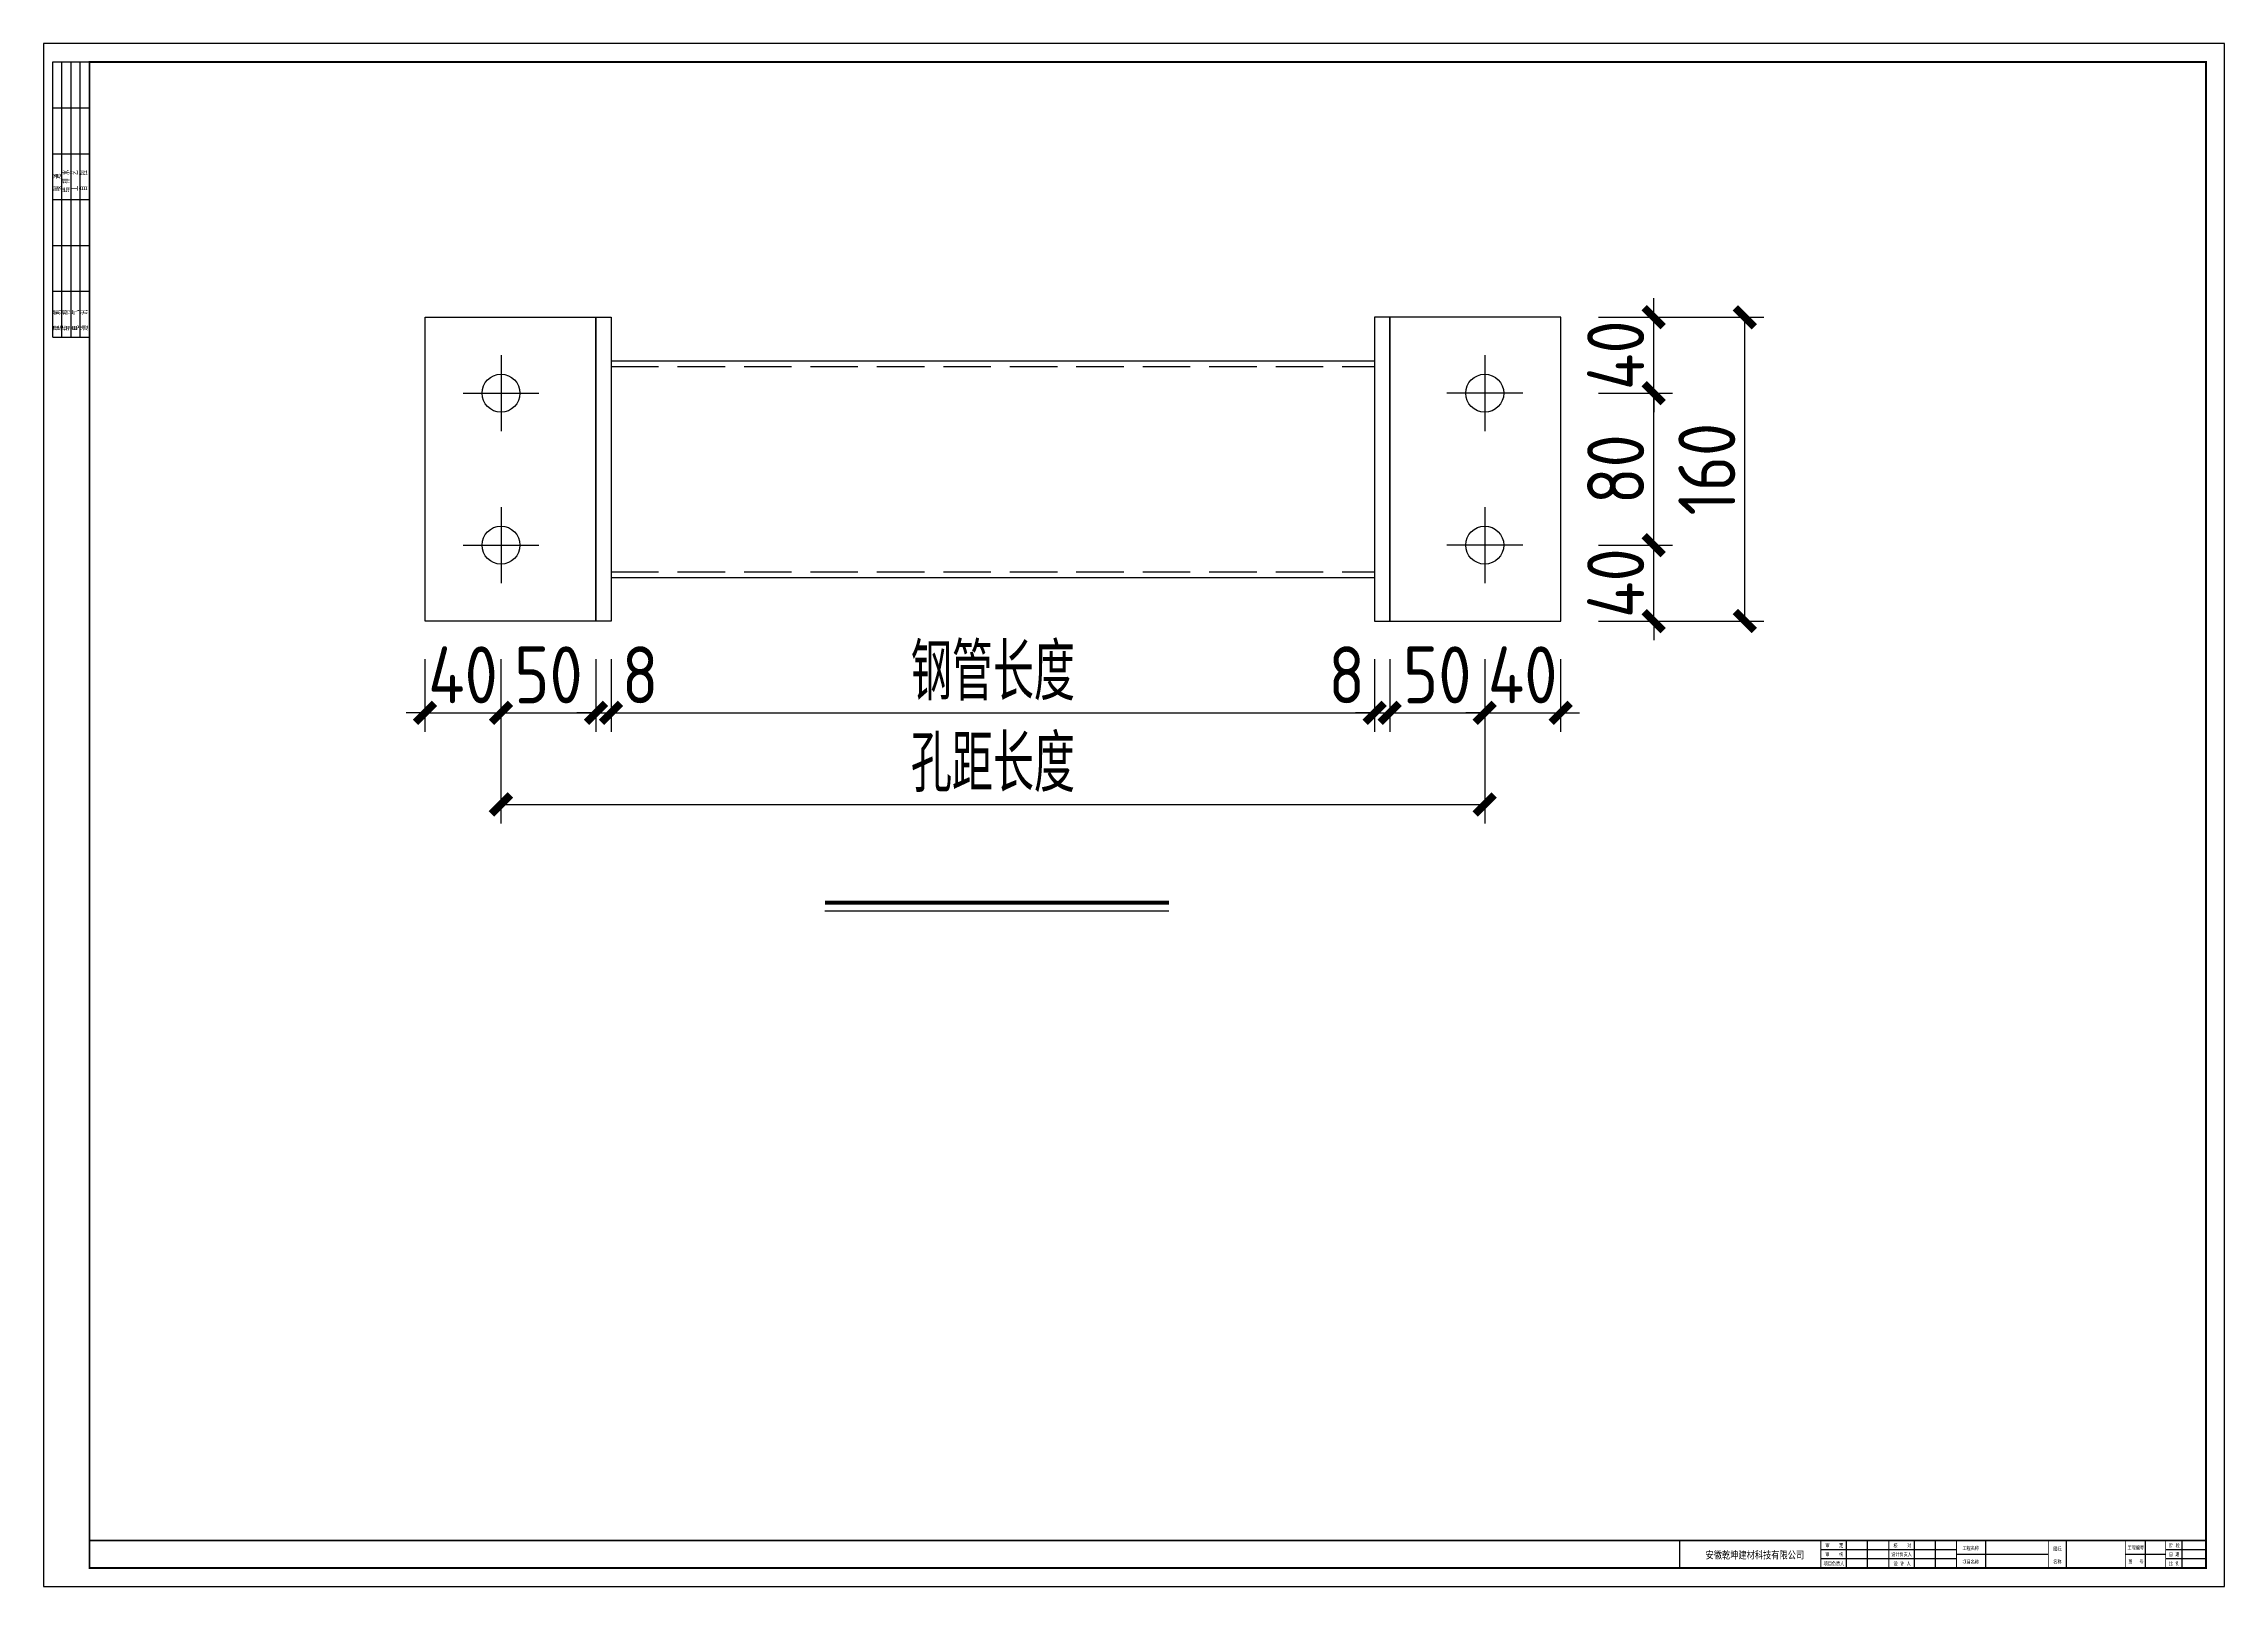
# Model space of a CAD drawing. Extents: x -196983 to 471790, y -783661 to 190401.
# Drawn here: x 217006 to 228492, y -228677 to -220553 of the extents above; entities that cross this region are included whole.
import ezdxf

# ---------------------------------------------------------------- set-up
doc = ezdxf.new("R2010")
doc.units = 0
doc.header["$LTSCALE"] = 1000
doc.header["$MEASUREMENT"] = 0
doc.linetypes.add('DASH', pattern=[0.35, 0.25, -0.1])
for name, color, linetype in [('_TCH_MASK', 7, 'Continuous'), ('AXIS', 3, 'Continuous'), ('PUB_TITLE', 4, 'Continuous')]:
    doc.layers.add(name, color=color, linetype=linetype)
doc.styles.get("Standard").update_dxf_attribs({"font": 'gbenor.shx', "bigfont": 'gbcbig.shx'})
doc.styles.add('图框', font='')
doc.styles.get('图框').set_extended_font_data('SimSun')
doc.dimstyles.get("Standard").update_dxf_attribs({"dimscale": 100, "dimtxt": 3.5, "dimasz": 1, "dimexe": 2.5, "dimexo": 3, "dimgap": 1.5, "dimtad": 1, "dimdec": 0, "dimzin": 0, "dimdsep": 46, "dimtxsty": 'Standard', "dimblk": 'ARCHTICK', "dimcen": 0.09, "dimadec": 0, "dimazin": 0, "dimtfac": 1, "dimtdec": 0, "dimtix": 1, "dimtmove": 2, "dimatfit": 3, "dimfxl": 1, "dimtolj": 1, "dimtzin": 0, "dimarcsym": 0})

# ---------------------------------------------------------------- blocks, each defined once
blk = doc.blocks.new('_ArchTick')
at = {"color": 0, "linetype": 'ByBlock', "const_width": 0.4}
blk.add_lwpolyline([(-0.5, -0.5), (0.5, 0.5)], dxfattribs=at)
blk = doc.blocks.new('*D1586')
at = {"layer": 'AXIS', "color": 0, "lineweight": -2}
for p, q in [((219015, -223794), (219015, -224177)), ((219415, -223794), (219415, -224177)), ((219015, -224077), (218915, -224077)), ((219015, -224077), (219415, -224077)), ((219415, -224077), (219515, -224077))]:
    blk.add_line(p, q, dxfattribs=at)
at = {"layer": 'Defpoints', "color": 0}
for p in [(219015, -223594), (219415, -223594), (219415, -224077)]:
    blk.add_point(p, dxfattribs=at)
at = {"layer": 'AXIS', "color": 0, "lineweight": -2, "xscale": 100, "yscale": 100, "zscale": 100}
blk.add_blockref('_ArchTick', (219015, -224077), dxfattribs=at)
at = {"layer": 'AXIS', "color": 0, "lineweight": -2, "xscale": 100, "yscale": 100, "zscale": 100, "rotation": 180}
blk.add_blockref('_ArchTick', (219415, -224077), dxfattribs=at)
at = {"layer": 'AXIS', "color": 0, "insert": (219215, -223877), "char_height": 300, "attachment_point": 5}
blk.add_mtext('\\A1;40', dxfattribs=at)
blk = doc.blocks.new('*D1587')
at = {"layer": 'AXIS', "color": 0, "lineweight": -2}
for p, q in [((219415, -223794), (219415, -224177)), ((219915, -223794), (219915, -224177)), ((219415, -224077), (219915, -224077))]:
    blk.add_line(p, q, dxfattribs=at)
at = {"layer": 'Defpoints', "color": 0}
for p in [(219415, -223594), (219915, -223594), (219915, -224077)]:
    blk.add_point(p, dxfattribs=at)
at = {"layer": 'AXIS', "color": 0, "lineweight": -2, "xscale": 100, "yscale": 100, "zscale": 100, "rotation": 180}
blk.add_blockref('_ArchTick', (219415, -224077), dxfattribs=at)
at = {"layer": 'AXIS', "color": 0, "lineweight": -2, "xscale": 100, "yscale": 100, "zscale": 100}
blk.add_blockref('_ArchTick', (219915, -224077), dxfattribs=at)
at = {"layer": 'AXIS', "color": 0, "insert": (219665, -223877), "char_height": 300, "attachment_point": 5}
blk.add_mtext('\\A1;50', dxfattribs=at)
blk = doc.blocks.new('*D1588')
at = {"layer": 'AXIS', "color": 0, "lineweight": -2}
for p, q in [((219915, -223794), (219915, -224177)), ((219995, -223794), (219995, -224177)), ((219915, -224077), (219815, -224077)), ((219915, -224077), (219995, -224077)), ((219995, -224077), (220095, -224077))]:
    blk.add_line(p, q, dxfattribs=at)
at = {"layer": 'Defpoints', "color": 0}
for p in [(219915, -223594), (219995, -223594), (219995, -224077)]:
    blk.add_point(p, dxfattribs=at)
at = {"layer": 'AXIS', "color": 0, "lineweight": -2, "xscale": 100, "yscale": 100, "zscale": 100}
blk.add_blockref('_ArchTick', (219915, -224077), dxfattribs=at)
at = {"layer": 'AXIS', "color": 0, "lineweight": -2, "xscale": 100, "yscale": 100, "zscale": 100, "rotation": 180}
blk.add_blockref('_ArchTick', (219995, -224077), dxfattribs=at)
at = {"layer": 'AXIS', "color": 0, "insert": (220148, -223877), "char_height": 300, "attachment_point": 5}
blk.add_mtext('\\A1;8', dxfattribs=at)
blk = doc.blocks.new('*D1589')
at = {"layer": 'AXIS', "color": 0, "lineweight": -2}
for p, q in [((219995, -223794), (219995, -224177)), ((224016, -223794), (224016, -224177)), ((219995, -224077), (224016, -224077))]:
    blk.add_line(p, q, dxfattribs=at)
at = {"layer": 'Defpoints', "color": 0}
for p in [(219995, -223594), (224016, -223594), (224016, -224077)]:
    blk.add_point(p, dxfattribs=at)
at = {"layer": 'AXIS', "color": 0, "lineweight": -2, "xscale": 100, "yscale": 100, "zscale": 100, "rotation": 180}
blk.add_blockref('_ArchTick', (219995, -224077), dxfattribs=at)
at = {"layer": 'AXIS', "color": 0, "lineweight": -2, "xscale": 100, "yscale": 100, "zscale": 100}
blk.add_blockref('_ArchTick', (224016, -224077), dxfattribs=at)
at = {"layer": 'AXIS', "color": 0, "insert": (222006, -223862), "char_height": 300, "attachment_point": 5}
blk.add_mtext('\\A1;钢管长度', dxfattribs=at)
blk = doc.blocks.new('*D1590')
at = {"layer": 'AXIS', "color": 0, "lineweight": -2}
for p, q in [((224016, -223794), (224016, -224177)), ((224096, -223794), (224096, -224177)), ((224016, -224077), (223916, -224077)), ((224016, -224077), (224096, -224077)), ((224096, -224077), (224196, -224077))]:
    blk.add_line(p, q, dxfattribs=at)
at = {"layer": 'Defpoints', "color": 0}
for p in [(224016, -223594), (224096, -223594), (224096, -224077)]:
    blk.add_point(p, dxfattribs=at)
at = {"layer": 'AXIS', "color": 0, "lineweight": -2, "xscale": 100, "yscale": 100, "zscale": 100}
blk.add_blockref('_ArchTick', (224016, -224077), dxfattribs=at)
at = {"layer": 'AXIS', "color": 0, "lineweight": -2, "xscale": 100, "yscale": 100, "zscale": 100, "rotation": 180}
blk.add_blockref('_ArchTick', (224096, -224077), dxfattribs=at)
at = {"layer": 'AXIS', "color": 0, "insert": (223869, -223877), "char_height": 300, "attachment_point": 5}
blk.add_mtext('\\A1;8', dxfattribs=at)
blk = doc.blocks.new('*D1591')
at = {"layer": 'AXIS', "color": 0, "lineweight": -2}
for p, q in [((224096, -223794), (224096, -224177)), ((224596, -223794), (224596, -224177)), ((224096, -224077), (224596, -224077))]:
    blk.add_line(p, q, dxfattribs=at)
at = {"layer": 'Defpoints', "color": 0}
for p in [(224096, -223594), (224596, -223594), (224596, -224077)]:
    blk.add_point(p, dxfattribs=at)
at = {"layer": 'AXIS', "color": 0, "lineweight": -2, "xscale": 100, "yscale": 100, "zscale": 100, "rotation": 180}
blk.add_blockref('_ArchTick', (224096, -224077), dxfattribs=at)
at = {"layer": 'AXIS', "color": 0, "lineweight": -2, "xscale": 100, "yscale": 100, "zscale": 100}
blk.add_blockref('_ArchTick', (224596, -224077), dxfattribs=at)
at = {"layer": 'AXIS', "color": 0, "insert": (224346, -223877), "char_height": 300, "attachment_point": 5}
blk.add_mtext('\\A1;50', dxfattribs=at)
blk = doc.blocks.new('*D1592')
at = {"layer": 'AXIS', "color": 0, "lineweight": -2}
for p, q in [((224596, -223794), (224596, -224177)), ((224996, -223794), (224996, -224177)), ((224596, -224077), (224496, -224077)), ((224596, -224077), (224996, -224077)), ((224996, -224077), (225096, -224077))]:
    blk.add_line(p, q, dxfattribs=at)
at = {"layer": 'Defpoints', "color": 0}
for p in [(224596, -223594), (224996, -223594), (224996, -224077)]:
    blk.add_point(p, dxfattribs=at)
at = {"layer": 'AXIS', "color": 0, "lineweight": -2, "xscale": 100, "yscale": 100, "zscale": 100}
blk.add_blockref('_ArchTick', (224596, -224077), dxfattribs=at)
at = {"layer": 'AXIS', "color": 0, "lineweight": -2, "xscale": 100, "yscale": 100, "zscale": 100, "rotation": 180}
blk.add_blockref('_ArchTick', (224996, -224077), dxfattribs=at)
at = {"layer": 'AXIS', "color": 0, "insert": (224796, -223877), "char_height": 300, "attachment_point": 5}
blk.add_mtext('\\A1;40', dxfattribs=at)
blk = doc.blocks.new('*D1584')
at = {"layer": 'AXIS', "color": 0, "lineweight": -2}
for p, q in [((219415, -223794), (219415, -224659)), ((224596, -223794), (224596, -224659)), ((219415, -224559), (224596, -224559))]:
    blk.add_line(p, q, dxfattribs=at)
at = {"layer": 'Defpoints', "color": 0}
for p in [(219415, -223594), (224596, -223594), (224596, -224559)]:
    blk.add_point(p, dxfattribs=at)
at = {"layer": 'AXIS', "color": 0, "lineweight": -2, "xscale": 100, "yscale": 100, "zscale": 100, "rotation": 180}
blk.add_blockref('_ArchTick', (219415, -224559), dxfattribs=at)
at = {"layer": 'AXIS', "color": 0, "lineweight": -2, "xscale": 100, "yscale": 100, "zscale": 100}
blk.add_blockref('_ArchTick', (224596, -224559), dxfattribs=at)
at = {"layer": 'AXIS', "color": 0, "insert": (222006, -224344), "char_height": 300, "attachment_point": 5}
blk.add_mtext('\\A1;孔距长度', dxfattribs=at)
blk = doc.blocks.new('*D1585')
at = {"layer": 'AXIS', "color": 0, "lineweight": -2}
for p, q in [((225486, -223194), (225486, -223094)), ((225196, -223194), (225586, -223194)), ((225486, -223594), (225486, -223194)), ((225196, -223594), (225586, -223594)), ((225486, -223594), (225486, -223694))]:
    blk.add_line(p, q, dxfattribs=at)
at = {"layer": 'Defpoints', "color": 0}
for p in [(224996, -223194), (225486, -223194), (224996, -223594)]:
    blk.add_point(p, dxfattribs=at)
at = {"layer": 'AXIS', "color": 0, "lineweight": -2, "xscale": 100, "yscale": 100, "zscale": 100}
for p, rotation in [((225486, -223194), 270), ((225486, -223594), 90)]:
    blk.add_blockref('_ArchTick', p, dxfattribs=dict(at, rotation=rotation))
at = {"layer": 'AXIS', "color": 0, "insert": (225286, -223394), "char_height": 300, "attachment_point": 5, "rotation": 90}
blk.add_mtext('\\A1;40', dxfattribs=at)
blk = doc.blocks.new('*D1593')
at = {"layer": 'AXIS', "color": 0, "lineweight": -2}
for p, q in [((225196, -222394), (225586, -222394)), ((225486, -223194), (225486, -222394)), ((225196, -223194), (225586, -223194))]:
    blk.add_line(p, q, dxfattribs=at)
at = {"layer": 'Defpoints', "color": 0}
for p in [(224996, -222394), (225486, -222394), (224996, -223194)]:
    blk.add_point(p, dxfattribs=at)
at = {"layer": 'AXIS', "color": 0, "lineweight": -2, "xscale": 100, "yscale": 100, "zscale": 100}
for p, rotation in [((225486, -222394), 90), ((225486, -223194), 270)]:
    blk.add_blockref('_ArchTick', p, dxfattribs=dict(at, rotation=rotation))
at = {"layer": 'AXIS', "color": 0, "insert": (225286, -222794), "char_height": 300, "attachment_point": 5, "rotation": 90}
blk.add_mtext('\\A1;80', dxfattribs=at)
blk = doc.blocks.new('*D1594')
at = {"layer": 'AXIS', "color": 0, "lineweight": -2}
for p, q in [((225486, -221994), (225486, -221894)), ((225196, -221994), (225586, -221994)), ((225486, -222394), (225486, -221994)), ((225196, -222394), (225586, -222394)), ((225486, -222394), (225486, -222494))]:
    blk.add_line(p, q, dxfattribs=at)
at = {"layer": 'Defpoints', "color": 0}
for p in [(224996, -221994), (225486, -221994), (224996, -222394)]:
    blk.add_point(p, dxfattribs=at)
at = {"layer": 'AXIS', "color": 0, "lineweight": -2, "xscale": 100, "yscale": 100, "zscale": 100}
for p, rotation in [((225486, -221994), 270), ((225486, -222394), 90)]:
    blk.add_blockref('_ArchTick', p, dxfattribs=dict(at, rotation=rotation))
at = {"layer": 'AXIS', "color": 0, "insert": (225286, -222194), "char_height": 300, "attachment_point": 5, "rotation": 90}
blk.add_mtext('\\A1;40', dxfattribs=at)
blk = doc.blocks.new('*D1595')
at = {"layer": 'AXIS', "color": 0, "lineweight": -2}
for p, q in [((225196, -221994), (226066, -221994)), ((225966, -223594), (225966, -221994)), ((225196, -223594), (226066, -223594))]:
    blk.add_line(p, q, dxfattribs=at)
at = {"layer": 'Defpoints', "color": 0}
for p in [(224996, -221994), (225966, -221994), (224996, -223594)]:
    blk.add_point(p, dxfattribs=at)
at = {"layer": 'AXIS', "color": 0, "lineweight": -2, "xscale": 100, "yscale": 100, "zscale": 100}
for p, rotation in [((225966, -221994), 90), ((225966, -223594), 270)]:
    blk.add_blockref('_ArchTick', p, dxfattribs=dict(at, rotation=rotation))
at = {"layer": 'AXIS', "color": 0, "insert": (225766, -222794), "char_height": 300, "attachment_point": 5, "rotation": 90}
blk.add_mtext('\\A1;160', dxfattribs=at)
blk = doc.blocks.new('$titleblk$00000095')
for p, q in [((-150, 20), (-150, 0)), ((-150, 20), (0, 20)), ((-150, 15), (-75, 15)), ((-125, 20), (-125, 0)), ((-100, 20), (-100, 0)), ((-75, 20), (-75, 0)), ((-75, 20), (-75, 0)), ((-75, 15), (0, 15)), ((-50, 20), (-50, 0)), ((-25, 20), (-25, 0)), ((0, 20), (0, 0)), ((-150, 10), (-75, 10)), ((-150, 5), (-75, 5)), ((-75, 10), (0, 10)), ((-75, 5), (0, 5))]:
    blk.add_line(p, q)
at = {"width": 0.8}
for s, p in [('建   筑', (-146.4, 15.6)), ('结   构', (-146.4, 10.9)), ('给 排 水', (-71, 10.9)), ('暖  通', (-70.3, 15.7)), ('通   讯', (-146.4, 0.9)), ('电   气', (-146.4, 5.6)), ('工   艺', (-70.3, 6.1)), ('自   控', (-70.3, 1.2))]:
    blk.add_text(s, height=3.51, dxfattribs=at).set_placement(p)
blk = doc.blocks.new('新块')
for p, q in [((-8240, 400), (-8240, 1000)), ((-7780, 400), (-7780, 1000)), ((-6760, 400), (-6760, 1000)), ((-6300, 400), (-6300, 1000)), ((-5200, 400), (-5200, 1000)), ((-3440, 400), (-3440, 1000)), ((-1720, 400), (-1720, 1000)), ((-920, 400), (-920, 1000)), ((-400, 400), (-400, 1000)), ((-5840, 800), (-8800, 800)), ((-5840, 600), (-8800, 600)), ((-5840, 700), (-3840, 700)), ((-2160, 700), (-1280, 700)), ((-400, 800), (-1280, 800)), ((-400, 600), (-1280, 600))]:
    blk.add_line(p, q)
for points, const_width in [([(-11880, 400), (-11880, 1000), (-400, 1000)], 32), ([(-8800, 400), (-8800, 1000)], 20), ([(-7320, 400), (-7320, 1000)], 20), ([(-5840, 400), (-5840, 1000)], 20), ([(-3840, 400), (-3840, 1000)], 20), ([(-2160, 400), (-2160, 1000)], 20), ([(-1280, 400), (-1280, 1000)], 20)]:
    blk.add_lwpolyline(points, dxfattribs=dict(const_width=const_width))
at = {"layer": 'PUB_TITLE'}
blk.add_lwpolyline([(-47560, 0), (0, 0), (0, 33640), (-47560, 33640)], close=True, dxfattribs=at)
at = {"layer": 'PUB_TITLE', "const_width": 40}
blk.add_lwpolyline([(-46560, 400), (-400, 400), (-400, 33240), (-46560, 33240)], close=True, dxfattribs=at)
at = {"layer": 'PUB_TITLE', "const_width": 32}
blk.add_lwpolyline([(-400, 1000), (-46560, 1000)], dxfattribs=at)
at = {"layer": 'PUB_TITLE', "xscale": 40, "yscale": 40, "zscale": 40, "rotation": 90}
blk.add_blockref('$titleblk$00000095', (-46560, 33240), dxfattribs=at)
at = {"style": '图框', "width": 0.8}
for s, height, p in [('安徽乾坤建材科技有限公司', 160, (-11315, 604)), ('项目负责人', 80, (-8739, 457)), ('审    核', 80, (-8702, 659)), ('审    定', 80, (-8701, 854)), ('设计负责人', 80, (-7265, 659)), ('校    对', 80, (-7217, 851)), ('设 计 人', 80, (-7213, 457)), ('项目名称', 80, (-5712, 494)), ('工程名称', 80, (-5712, 794)), ('名称', 80, (-3732, 498)), ('图纸', 80, (-3732, 778)), ('工程编号', 80, (-2112, 803)), ('图   号', 80, (-2098, 504)), ('比 例', 80, (-1211, 457)), ('阶 段', 80, (-1205, 851)), ('日 期', 80, (-1212, 659))]:
    blk.add_text(s, height=height, dxfattribs=at).set_placement(p)
for tag, p in [('审定人', (-8147, 838)), ('校对', (-6621, 837)), ('阶段', (-810, 832)), ('项目负责人', (-8228, 444)), ('审核人', (-8147, 641)), ('设计负责人', (-6745, 649)), ('设计人', (-6659, 447)), ('项目名称', (-5026, 479)), ('工程名称', (-5026, 781)), ('图名', (-3347, 649)), ('图号', (-1657, 502)), ('日期', (-905, 632)), ('比例', (-810, 446))]:
    blk.add_attdef(tag, p, '', height=120)

msp = doc.modelspace()

# ---------------------------------------------------------------- linework, layer by layer
at = {"color": 1}
for p, q in [((219015.3, -221994), (219915.3, -221994)), ((219015.3, -223594), (219015.3, -221994)), ((219915.3, -221994), (219915.3, -223594)), ((224996.3, -221994), (224096.3, -221994)), ((224096.3, -221994), (224096.3, -223594)), ((224996.3, -223594), (224996.3, -221994)), ((219995.3, -222224), (224016.3, -222224)), ((219995.3, -223364), (224016.3, -223364)), ((219915.3, -223594), (219015.3, -223594)), ((224096.3, -223594), (224996.3, -223594))]:
    msp.add_line(p, q, dxfattribs=at)
at = {"color": 6}
for p, q in [((219415.3, -222194), (219415.3, -222594)), ((224596.3, -222194), (224596.3, -222594)), ((219215.3, -222394), (219615.3, -222394)), ((224796.3, -222394), (224396.3, -222394)), ((219415.3, -222994), (219415.3, -223394)), ((224596.3, -222994), (224596.3, -223394)), ((219215.3, -223194), (219615.3, -223194)), ((224796.3, -223194), (224396.3, -223194))]:
    msp.add_line(p, q, dxfattribs=at)
at = {"color": 1, "linetype": 'DASH'}
for p, q in [((219995.3, -222254), (224016.3, -222254)), ((219995.3, -223334), (224016.3, -223334))]:
    msp.add_line(p, q, dxfattribs=at)
at = {"color": 1}
for points in [[(219915.3, -221994), (219995.3, -221994), (219995.3, -223594), (219915.3, -223594)], [(224096.3, -221994), (224016.3, -221994), (224016.3, -223594), (224096.3, -223594)]]:
    msp.add_lwpolyline(points, close=True, dxfattribs=at)
at = {"color": 6}
for centre in [(219415.3, -222394), (224596.3, -222394), (219415.3, -223194), (224596.3, -223194)]:
    msp.add_circle(centre, 100, dxfattribs=at)
at = {"layer": 'AXIS', "color": 4}
msp.add_line((222933.3, -225121.8), (221120.9, -225121.8), dxfattribs=at)
at = {"layer": 'AXIS', "color": 4, "const_width": 20}
msp.add_lwpolyline([(221120.9, -225076.5), (222933.3, -225076.5)], dxfattribs=at)

# ---------------------------------------------------------------- block references
at = {"layer": '_TCH_MASK', "color": 0, "lineweight": 15, "xscale": 0.2414909666404128, "yscale": 0.2414909665822051, "zscale": 0.2414909666080561}
msp.add_blockref('新块', (228491.7, -228676.9), dxfattribs=at)

# ---------------------------------------------------------------- dimensions: what is measured, and where the dimension line sits
at = {"layer": 'AXIS', "color": 4}
for base, p1, p2, picture, middle in [((225485.5, -221994), (224996.3, -222394), (224996.3, -221994), '*D1594', (225285.5, -222194)), ((225966.1, -221994), (224996.3, -223594), (224996.3, -221994), '*D1595', (225766.1, -222794)), ((225485.5, -222394), (224996.3, -223194), (224996.3, -222394), '*D1593', (225285.5, -222794)), ((225485.5, -223194), (224996.3, -223594), (224996.3, -223194), '*D1585', (225285.5, -223394))]:
    dim = msp.add_linear_dim(base=base, p1=p1, p2=p2, angle=90, dimstyle='Standard', override={"dimtxt": 3, "dimexe": 1, "dimexo": 2, "dimgap": 0.5, "dimlfac": 0.1}, dxfattribs=at)
    dim.commit()
    dim.dimension.update_dxf_attribs({"geometry": picture, "text_midpoint": middle})
for base, p1, p2, picture, middle in [((219415.3, -224076.8), (219015.3, -223594), (219415.3, -223594), '*D1586', (219215.3, -223876.8)), ((219915.3, -224076.8), (219415.3, -223594), (219915.3, -223594), '*D1587', (219665.3, -223876.8)), ((224596.3, -224076.8), (224096.3, -223594), (224596.3, -223594), '*D1591', (224346.3, -223876.8)), ((224996.3, -224076.8), (224596.3, -223594), (224996.3, -223594), '*D1592', (224796.3, -223876.8))]:
    dim = msp.add_linear_dim(base=base, p1=p1, p2=p2, dimstyle='Standard', override={"dimtxt": 3, "dimexe": 1, "dimexo": 2, "dimgap": 0.5, "dimlfac": 0.1}, dxfattribs=at)
    dim.commit()
    dim.dimension.update_dxf_attribs({"geometry": picture, "text_midpoint": middle})
for base, p1, p2, text, picture, middle in [((224596.3, -224558.5), (219415.3, -223594), (224596.3, -223594), '孔距长度', '*D1584', (222005.8, -224343.6)), ((224016.3, -224076.8), (219995.3, -223594), (224016.3, -223594), '钢管长度', '*D1589', (222005.8, -223861.9))]:
    dim = msp.add_linear_dim(base=base, p1=p1, p2=p2, text=text, dimstyle='Standard', override={"dimtxt": 3, "dimexe": 1, "dimexo": 2, "dimgap": 0.5, "dimlfac": 0.1}, dxfattribs=at)
    dim.commit()
    dim.dimension.update_dxf_attribs({"geometry": picture, "text_midpoint": middle})
for base, p1, p2, picture, middle in [((219995.3, -224076.8), (219915.3, -223594), (219995.3, -223594), '*D1588', (220148.4, -223876.8)), ((224096.3, -224076.8), (224016.3, -223594), (224096.3, -223594), '*D1590', (223868.5, -223876.8))]:
    dim = msp.add_linear_dim(base=base, p1=p1, p2=p2, dimstyle='Standard', override={"dimtxt": 3, "dimexe": 1, "dimexo": 2, "dimgap": 0.5, "dimlfac": 0.1}, dxfattribs=at)
    dim.commit()
    dim.dimension.update_dxf_attribs({"geometry": picture, "text_midpoint": middle, "dimtype": 160})

doc.saveas('drawing.dxf')
